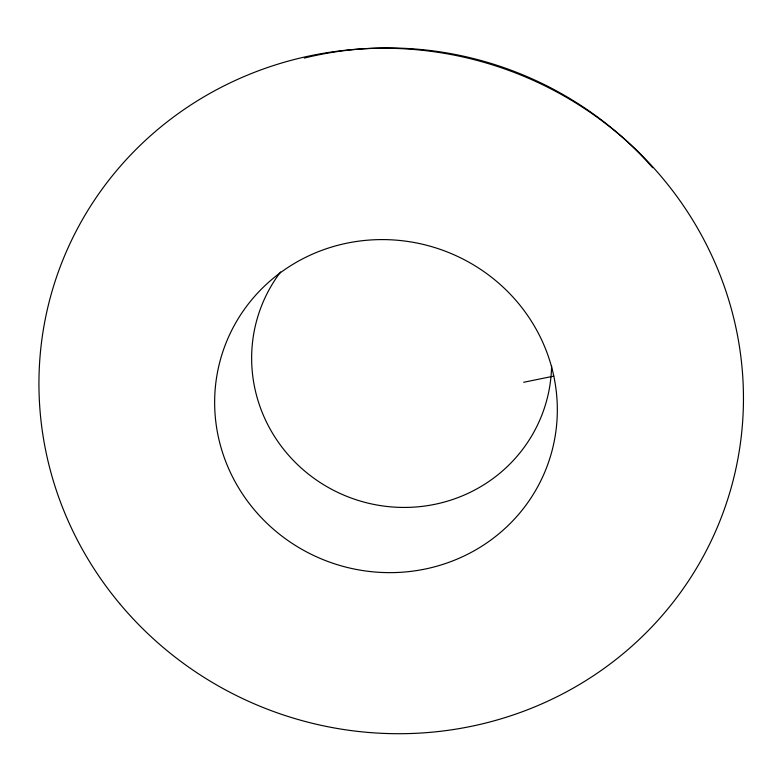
<?xml version="1.0" encoding="UTF-8"?>
<svg xmlns="http://www.w3.org/2000/svg" width="781" height="781" viewBox="0 0 781 781"><rect width="100%" height="100%" fill="white"/><g stroke="black" fill="none" stroke-linecap="round" stroke-linejoin="round"><path stroke-width="1.17" d="M523.68 382.28L553.788 376.11M551.601 365.996A150.421 146.35 19 0 1 353.627 498.903A150.421 146.35 19 0 1 280.613 271.944M304.346 58.058A342.957 331.905 19 0 1 652.643 167.69M257.486 513.459A171.976 165.865 19 0 0 548.389 462.694A171.976 165.865 19 0 0 352.075 242.188A171.976 165.865 19 0 0 257.486 513.459M119.698 603.645A353.52 341.443 19 0 0 721.322 517.393A353.52 341.443 19 0 0 332.569 51.858A353.52 341.443 19 0 0 119.698 603.645"/></g></svg>
